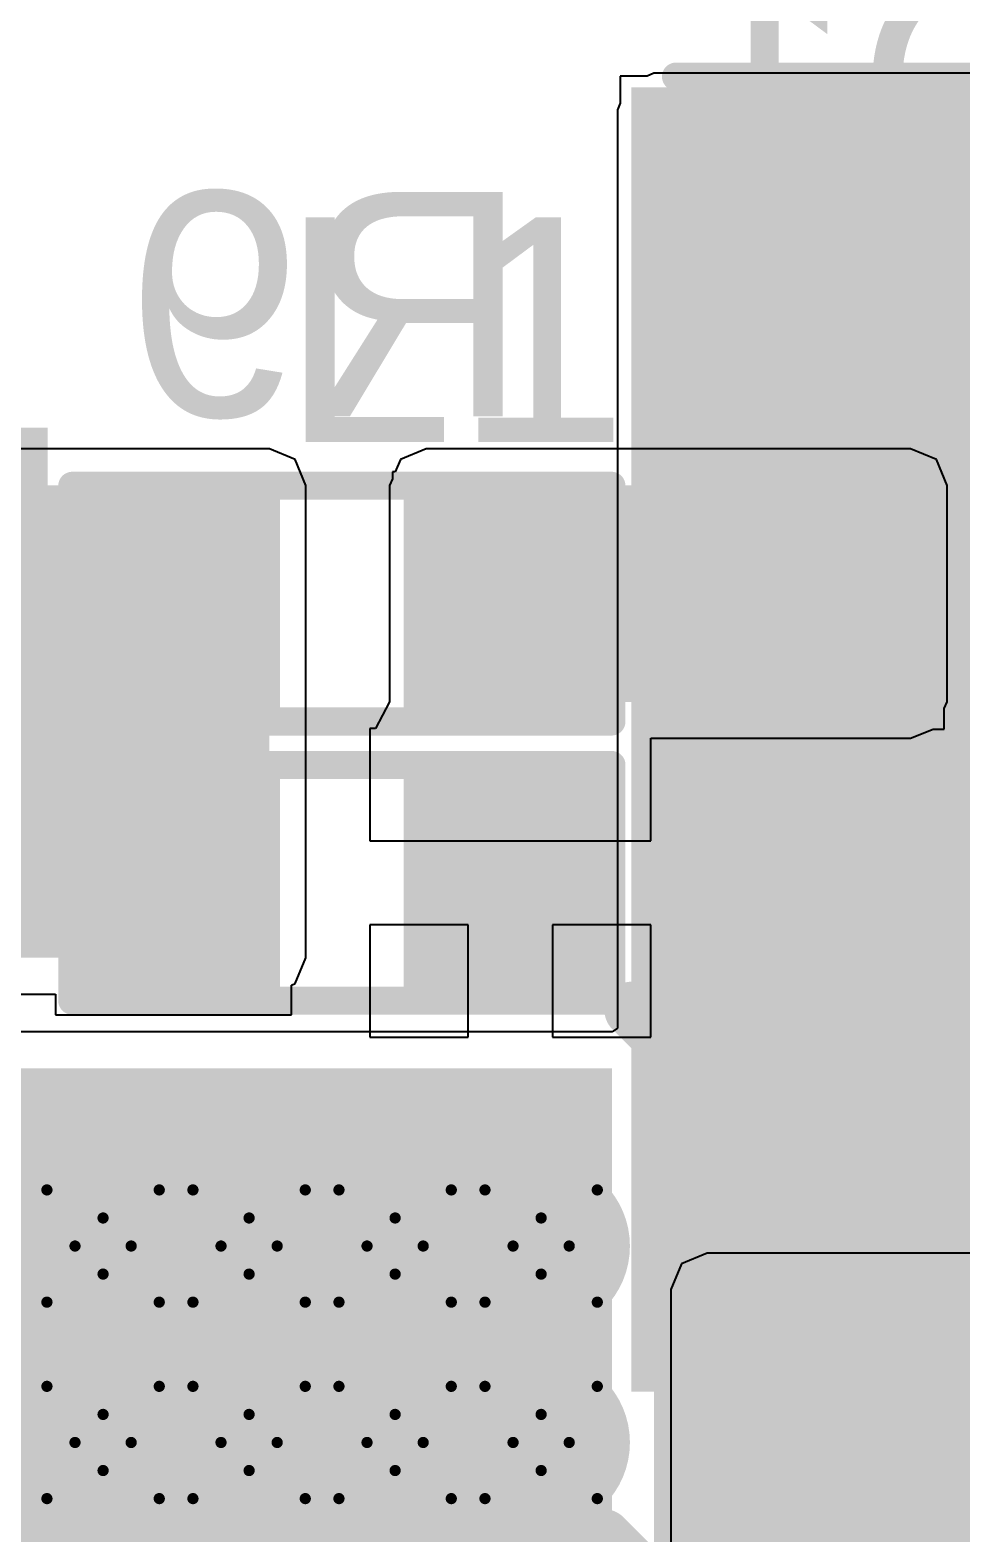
# Model space of a CAD drawing. Header units: millimetres. Extents: x -41 to 155, y -111 to 87.
# Drawn here: x -12.96 to -8.75, y -18.75 to -11.95 of the extents above; entities that cross this region are included whole.
import ezdxf

# ---------------------------------------------------------------- set-up
doc = ezdxf.new("R2010")
doc.units = ezdxf.units.MM
for name, color, linetype in [('BottomLayer', 5, 'Continuous'), ('BottomOverlay', 54, 'Continuous'), ('BottomPaste', 16, 'Continuous'), ('BottomSolder', 6, 'Continuous'), ('DrillDrawing', 1, 'Continuous'), ('Mechanical1', 6, 'Continuous'), ('Mechanical2', 216, 'Continuous'), ('TopLayer', 1, 'Continuous'), ('TopOverlay', 2, 'Continuous'), ('TopPaste', 8, 'Continuous'), ('TopSolder', 216, 'Continuous'), ('ViaHoleLayer', 16, 'Continuous')]:
    doc.layers.add(name, color=color, linetype=linetype)
doc.styles.add('Arial', font='', dxfattribs={"height": 0.2})
doc.styles.get('Arial').set_extended_font_data('Arial')

# ---------------------------------------------------------------- blocks, each defined once
blk = doc.blocks.new('MPIT6045_1R0N_LF_1')
at = {"layer": 'TopLayer'}
for points in [[(-3.1, 2.85), (-1.4, 2.85), (-1.4, -2.85), (-3.1, -2.85)], [(1.4, 2.85), (3.1, 2.85), (3.1, -2.85), (1.4, -2.85)]]:
    blk.add_hatch(color=1, dxfattribs=at).paths.add_polyline_path(points)
at = {"layer": 'TopPaste'}
for points in [[(-3.1, 2.85), (-1.4, 2.85), (-1.4, -2.85), (-3.1, -2.85)], [(1.4, 2.85), (3.1, 2.85), (3.1, -2.85), (1.4, -2.85)]]:
    blk.add_hatch(color=8, dxfattribs=at).paths.add_polyline_path(points)
at = {"layer": 'TopSolder'}
for points in [[(-3.2016, 2.9516), (-1.2984, 2.9516), (-1.2984, -2.9516), (-3.2016, -2.9516)], [(1.2984, 2.9516), (3.2016, 2.9516), (3.2016, -2.9516), (1.2984, -2.9516)]]:
    blk.add_hatch(color=216, dxfattribs=at).paths.add_polyline_path(points)
at = {"layer": 'TopOverlay', "const_width": 0.127}
for points in [[(0, 3), (-3, 3)], [(3, 3), (0, 3)], [(0, -3), (-3, -3)], [(3, -3), (0, -3)]]:
    blk.add_lwpolyline(points, dxfattribs=at)
at = {"layer": 'TopOverlay', "const_width": 0.0635}
for points in [[(-3.0317, 3, 1), (-2.9682, 3, 1)], [(-0.0318, 3, 1), (0.0318, 3, 1)], [(-0.0318, 3, 1), (0.0318, 3, 1)], [(2.9682, 3, 1), (3.0317, 3, 1)], [(-3.0317, -3, 1), (-2.9682, -3, 1)], [(-0.0318, -3, 1), (0.0318, -3, 1)], [(-0.0318, -3, 1), (0.0318, -3, 1)], [(2.9682, -3, 1), (3.0317, -3, 1)]]:
    blk.add_lwpolyline(points, format="xyb", close=True, dxfattribs=at)
blk = doc.blocks.new('R___0603_B_66')
at = {"layer": 'BottomLayer'}
for points in [[(-1.143, -0.4445), (-1.143, 0.4445), (-0.381, 0.4445), (-0.381, -0.4445)], [(0.381, -0.4445), (0.381, 0.4445), (1.143, 0.4445), (1.143, -0.4445)]]:
    blk.add_hatch(color=5, dxfattribs=at).paths.add_polyline_path(points)
at = {"layer": 'BottomPaste'}
for points in [[(-1.143, -0.4445), (-1.143, 0.4445), (-0.381, 0.4445), (-0.381, -0.4445)], [(0.381, -0.4445), (0.381, 0.4445), (1.143, 0.4445), (1.143, -0.4445)]]:
    blk.add_hatch(color=16, dxfattribs=at).paths.add_polyline_path(points)
at = {"layer": 'BottomSolder'}
for points in [[(-1.2446, -0.5461), (-1.2446, 0.5461), (-0.2794, 0.5461), (-0.2794, -0.5461)], [(0.2794, -0.5461), (0.2794, 0.5461), (1.2446, 0.5461), (1.2446, -0.5461)]]:
    blk.add_hatch(color=6, dxfattribs=at).paths.add_polyline_path(points)
at = {"layer": 'BottomOverlay', "const_width": 0.127}
for points in [[(-1.2192, 0.5334), (1.2192, 0.5334)], [(-1.2192, -0.5334), (-1.2192, 0.5334)], [(1.2192, -0.5334), (1.2192, 0.5334)], [(-1.2192, -0.5334), (1.2192, -0.5334)]]:
    blk.add_lwpolyline(points, dxfattribs=at)
at = {"layer": 'BottomOverlay', "const_width": 0.0635}
for points in [[(-1.25095, 0.5334, 1), (-1.18745, 0.5334, 1)], [(-1.25095, 0.5334, 1), (-1.18745, 0.5334, 1)], [(1.18745, 0.5334, 1), (1.25095, 0.5334, 1)], [(1.18745, 0.5334, 1), (1.25095, 0.5334, 1)], [(-1.25095, -0.5334, 1), (-1.18745, -0.5334, 1)], [(-1.25095, -0.5334, 1), (-1.18745, -0.5334, 1)], [(1.18745, -0.5334, 1), (1.25095, -0.5334, 1)], [(1.18745, -0.5334, 1), (1.25095, -0.5334, 1)]]:
    blk.add_lwpolyline(points, format="xyb", close=True, dxfattribs=at)
blk = doc.blocks.new('SOT_23_B_69')
at = {"layer": 'BottomLayer'}
for points in [[(-1.36, 1.46), (-0.54, 1.46), (-0.54, 0.54), (-1.36, 0.54)], [(0.54, 1.46), (1.36, 1.46), (1.36, 0.54), (0.54, 0.54)], [(-0.41, -0.54), (0.41, -0.54), (0.41, -1.46), (-0.41, -1.46)]]:
    blk.add_hatch(color=5, dxfattribs=at).paths.add_polyline_path(points)
at = {"layer": 'BottomPaste'}
for points in [[(-1.36, 1.46), (-0.54, 1.46), (-0.54, 0.54), (-1.36, 0.54)], [(0.54, 1.46), (1.36, 1.46), (1.36, 0.54), (0.54, 0.54)], [(-0.41, -0.54), (0.41, -0.54), (0.41, -1.46), (-0.41, -1.46)]]:
    blk.add_hatch(color=16, dxfattribs=at).paths.add_polyline_path(points)
at = {"layer": 'BottomSolder'}
for points in [[(-1.4616, 1.5616), (-0.4384, 1.5616), (-0.4384, 0.4384), (-1.4616, 0.4384)], [(0.4384, 1.5616), (1.4616, 1.5616), (1.4616, 0.4384), (0.4384, 0.4384)], [(-0.5116, -0.4384), (0.5116, -0.4384), (0.5116, -1.5616), (-0.5116, -1.5616)]]:
    blk.add_hatch(color=6, dxfattribs=at).paths.add_polyline_path(points)
at = {"layer": 'BottomOverlay', "const_width": 0.127}
for points in [[(-1.5494, 1.1684), (-1.6764, 1.2954)], [(-1.6764, 1.0414), (-1.6764, 1.2954)], [(-1.6764, 1.0414), (-1.5494, 1.1684)], [(0.3302, 0.7874), (-0.3302, 0.7874)], [(-1.5494, -0.8128), (-1.5494, 0.5842)], [(1.5494, -0.8128), (1.5494, 0.5842)], [(-0.5588, -0.8128), (-1.5494, -0.8128)], [(1.5494, -0.8128), (0.5588, -0.8128)]]:
    blk.add_lwpolyline(points, dxfattribs=at)
at = {"layer": 'BottomOverlay', "const_width": 0.0635}
for points in [[(-1.7082, 1.2954, 1), (-1.6446, 1.2954, 1)], [(-1.7082, 1.2954, 1), (-1.6446, 1.2954, 1)], [(-1.5812, 1.1684, 1), (-1.5176, 1.1684, 1)], [(-1.5812, 1.1684, 1), (-1.5176, 1.1684, 1)], [(-1.7082, 1.0414, 1), (-1.6446, 1.0414, 1)], [(-1.7082, 1.0414, 1), (-1.6446, 1.0414, 1)], [(-0.3619, 0.7874, 1), (-0.2984, 0.7874, 1)], [(0.2984, 0.7874, 1), (0.3619, 0.7874, 1)], [(-1.5812, 0.5842, 1), (-1.5176, 0.5842, 1)], [(1.5176, 0.5842, 1), (1.5812, 0.5842, 1)], [(-1.5812, -0.8128, 1), (-1.5176, -0.8128, 1)], [(-1.5812, -0.8128, 1), (-1.5176, -0.8128, 1)], [(-0.5905, -0.8128, 1), (-0.5271, -0.8128, 1)], [(0.5271, -0.8128, 1), (0.5905, -0.8128, 1)], [(1.5176, -0.8128, 1), (1.5812, -0.8128, 1)], [(1.5176, -0.8128, 1), (1.5812, -0.8128, 1)]]:
    blk.add_lwpolyline(points, format="xyb", close=True, dxfattribs=at)
blk = doc.blocks.new('R___0603_B_82')
at = {"layer": 'BottomLayer'}
for points in [[(-1.143, -0.4445), (-1.143, 0.4445), (-0.381, 0.4445), (-0.381, -0.4445)], [(0.381, -0.4445), (0.381, 0.4445), (1.143, 0.4445), (1.143, -0.4445)]]:
    blk.add_hatch(color=5, dxfattribs=at).paths.add_polyline_path(points)
at = {"layer": 'BottomPaste'}
for points in [[(-1.143, -0.4445), (-1.143, 0.4445), (-0.381, 0.4445), (-0.381, -0.4445)], [(0.381, -0.4445), (0.381, 0.4445), (1.143, 0.4445), (1.143, -0.4445)]]:
    blk.add_hatch(color=16, dxfattribs=at).paths.add_polyline_path(points)
at = {"layer": 'BottomSolder'}
for points in [[(-1.2446, -0.5461), (-1.2446, 0.5461), (-0.2794, 0.5461), (-0.2794, -0.5461)], [(0.2794, -0.5461), (0.2794, 0.5461), (1.2446, 0.5461), (1.2446, -0.5461)]]:
    blk.add_hatch(color=6, dxfattribs=at).paths.add_polyline_path(points)
at = {"layer": 'BottomOverlay', "const_width": 0.127}
for points in [[(1.2192, 0.5334), (-1.2192, 0.5334)], [(-1.2192, 0.5334), (-1.2192, -0.5334)], [(1.2192, 0.5334), (1.2192, -0.5334)], [(1.2192, -0.5334), (-1.2192, -0.5334)]]:
    blk.add_lwpolyline(points, dxfattribs=at)
at = {"layer": 'BottomOverlay', "const_width": 0.0635}
for points in [[(-1.25095, 0.5334, 1), (-1.18745, 0.5334, 1)], [(-1.25095, 0.5334, 1), (-1.18745, 0.5334, 1)], [(1.18745, 0.5334, 1), (1.25095, 0.5334, 1)], [(1.18745, 0.5334, 1), (1.25095, 0.5334, 1)], [(-1.25095, -0.5334, 1), (-1.18745, -0.5334, 1)], [(-1.25095, -0.5334, 1), (-1.18745, -0.5334, 1)], [(1.18745, -0.5334, 1), (1.25095, -0.5334, 1)], [(1.18745, -0.5334, 1), (1.25095, -0.5334, 1)]]:
    blk.add_lwpolyline(points, format="xyb", close=True, dxfattribs=at)
blk = doc.blocks.new('SOD323F_B_98')
at = {"layer": 'BottomLayer'}
for points in [[(-1.35, 0.3), (-0.75, 0.3), (-0.75, -0.3), (-1.35, -0.3)], [(0.75, 0.3), (1.35, 0.3), (1.35, -0.3), (0.75, -0.3)]]:
    blk.add_hatch(color=5, dxfattribs=at).paths.add_polyline_path(points)
at = {"layer": 'BottomOverlay'}
for points in [[(0.9884, 0.3802), (2.1082, 0.3802), (2.1082, 0.7866), (0.9884, 0.7866)], [(1.4224, -0.4572), (2.1082, -0.4572), (2.1082, 0.4064), (1.4224, 0.4064)], [(0.9884, -0.7882), (2.1082, -0.7882), (2.1082, -0.3818), (0.9884, -0.3818)]]:
    blk.add_hatch(color=54, dxfattribs=at).paths.add_polyline_path(points)
at = {"layer": 'BottomPaste'}
for points in [[(-1.35, 0.3), (-0.75, 0.3), (-0.75, -0.3), (-1.35, -0.3)], [(0.75, 0.3), (1.35, 0.3), (1.35, -0.3), (0.75, -0.3)]]:
    blk.add_hatch(color=16, dxfattribs=at).paths.add_polyline_path(points)
at = {"layer": 'BottomSolder'}
for points in [[(-1.4516, 0.4016), (-0.6484, 0.4016), (-0.6484, -0.4016), (-1.4516, -0.4016)], [(0.6484, 0.4016), (1.4516, 0.4016), (1.4516, -0.4016), (0.6484, -0.4016)]]:
    blk.add_hatch(color=6, dxfattribs=at).paths.add_polyline_path(points)
at = {"layer": 'BottomOverlay', "const_width": 0.127}
for points in [[(-0.9144, 0.7366), (0.9884, 0.7366)], [(-0.9144, 0.5334), (-0.9144, 0.7366)], [(-0.9144, -0.7366), (-0.9144, -0.5334)], [(-0.9144, -0.7366), (0.9884, -0.7366)]]:
    blk.add_lwpolyline(points, dxfattribs=at)
at = {"layer": 'BottomOverlay', "const_width": 0.0635}
for points in [[(-0.9461, 0.7366, 1), (-0.8827, 0.7366, 1)], [(-0.9461, 0.7366, 1), (-0.8827, 0.7366, 1)], [(0.9567, 0.7366, 1), (1.0202, 0.7366, 1)], [(-0.9461, 0.5334, 1), (-0.8827, 0.5334, 1)], [(-0.9461, -0.5334, 1), (-0.8827, -0.5334, 1)], [(-0.9461, -0.7366, 1), (-0.8827, -0.7366, 1)], [(-0.9461, -0.7366, 1), (-0.8827, -0.7366, 1)], [(0.9567, -0.7366, 1), (1.0202, -0.7366, 1)]]:
    blk.add_lwpolyline(points, format="xyb", close=True, dxfattribs=at)

msp = doc.modelspace()

# ---------------------------------------------------------------- hatches: boundary and pattern name
at = {"layer": 'BottomLayer'}
for points in [[(-14.236, -16.1517), (-11.8746, -16.1517), (-11.8746, -14.014), (-14.236, -14.014)], [(-11.1659, -14.9935), (-8.9747, -14.9935), (-8.9747, -14.014), (-11.1659, -14.014)], [(-9.8947, -22.1543), (-8.9985, -22.1543), (-8.9985, -17.653), (-9.8947, -17.653)], [(-9.8947, -18.6947), (-1.1938, -18.6947), (-1.1938, -17.653), (-9.8947, -17.653)]]:
    msp.add_hatch(color=5, dxfattribs=at).paths.add_polyline_path(points)
h = msp.add_hatch(color=5, dxfattribs=at)
edge = h.paths.add_edge_path()
edge.add_arc((-12.6269, -17.4561), 0.3, 0, 360)
h = msp.add_hatch(color=5, dxfattribs=at)
edge = h.paths.add_edge_path()
edge.add_arc((-11.9665, -17.4561), 0.3, 0, 360)
h = msp.add_hatch(color=5, dxfattribs=at)
edge = h.paths.add_edge_path()
edge.add_arc((-11.3061, -17.4561), 0.3, 0, 360)
h = msp.add_hatch(color=5, dxfattribs=at)
edge = h.paths.add_edge_path()
edge.add_arc((-10.6457, -17.4561), 0.3, 0, 360)
h = msp.add_hatch(color=5, dxfattribs=at)
edge = h.paths.add_edge_path()
edge.add_arc((-12.6269, -18.3451), 0.3, 0, 360)
h = msp.add_hatch(color=5, dxfattribs=at)
edge = h.paths.add_edge_path()
edge.add_arc((-11.9665, -18.3451), 0.3, 0, 360)
h = msp.add_hatch(color=5, dxfattribs=at)
edge = h.paths.add_edge_path()
edge.add_arc((-11.3061, -18.3451), 0.3, 0, 360)
h = msp.add_hatch(color=5, dxfattribs=at)
edge = h.paths.add_edge_path()
edge.add_arc((-10.6457, -18.3451), 0.3, 0, 360)
at = {"layer": 'BottomSolder'}
h = msp.add_hatch(color=6, dxfattribs=at)
edge = h.paths.add_edge_path()
edge.add_arc((-13.2873, -17.4561), 0.4016, 0, 360)
h = msp.add_hatch(color=6, dxfattribs=at)
edge = h.paths.add_edge_path()
edge.add_arc((-12.6269, -17.4561), 0.4016, 0, 360)
h = msp.add_hatch(color=6, dxfattribs=at)
edge = h.paths.add_edge_path()
edge.add_arc((-11.9665, -17.4561), 0.4016, 0, 360)
h = msp.add_hatch(color=6, dxfattribs=at)
edge = h.paths.add_edge_path()
edge.add_arc((-11.3061, -17.4561), 0.4016, 0, 360)
h = msp.add_hatch(color=6, dxfattribs=at)
edge = h.paths.add_edge_path()
edge.add_arc((-10.6457, -17.4561), 0.4016, 0, 360)
h = msp.add_hatch(color=6, dxfattribs=at)
edge = h.paths.add_edge_path()
edge.add_arc((-13.2873, -18.3451), 0.4016, 0, 360)
h = msp.add_hatch(color=6, dxfattribs=at)
edge = h.paths.add_edge_path()
edge.add_arc((-12.6269, -18.3451), 0.4016, 0, 360)
h = msp.add_hatch(color=6, dxfattribs=at)
edge = h.paths.add_edge_path()
edge.add_arc((-11.9665, -18.3451), 0.4016, 0, 360)
h = msp.add_hatch(color=6, dxfattribs=at)
edge = h.paths.add_edge_path()
edge.add_arc((-11.3061, -18.3451), 0.4016, 0, 360)
h = msp.add_hatch(color=6, dxfattribs=at)
edge = h.paths.add_edge_path()
edge.add_arc((-10.6457, -18.3451), 0.4016, 0, 360)
at = {"layer": 'TopLayer'}
for points in [[(-10.1358, -19.0757), (-8.4289, -19.0757), (-8.4289, -12.3138), (-10.1358, -12.3138)], [(-17.018, -20.1549), (-10.3251, -20.1549), (-10.3251, -16.6515), (-17.018, -16.6515)]]:
    msp.add_hatch(color=1, dxfattribs=at).paths.add_polyline_path(points)
h = msp.add_hatch(color=1, dxfattribs=at)
edge = h.paths.add_edge_path()
edge.add_arc((-12.6269, -17.4561), 0.3, 0, 360)
h = msp.add_hatch(color=1, dxfattribs=at)
edge = h.paths.add_edge_path()
edge.add_arc((-11.9665, -17.4561), 0.3, 0, 360)
h = msp.add_hatch(color=1, dxfattribs=at)
edge = h.paths.add_edge_path()
edge.add_arc((-11.3061, -17.4561), 0.3, 0, 360)
h = msp.add_hatch(color=1, dxfattribs=at)
edge = h.paths.add_edge_path()
edge.add_arc((-10.6457, -17.4561), 0.3, 0, 360)
h = msp.add_hatch(color=1, dxfattribs=at)
edge = h.paths.add_edge_path()
edge.add_arc((-12.6269, -18.3451), 0.3, 0, 360)
h = msp.add_hatch(color=1, dxfattribs=at)
edge = h.paths.add_edge_path()
edge.add_arc((-11.9665, -18.3451), 0.3, 0, 360)
h = msp.add_hatch(color=1, dxfattribs=at)
edge = h.paths.add_edge_path()
edge.add_arc((-11.3061, -18.3451), 0.3, 0, 360)
h = msp.add_hatch(color=1, dxfattribs=at)
edge = h.paths.add_edge_path()
edge.add_arc((-10.6457, -18.3451), 0.3, 0, 360)
at = {"layer": 'TopSolder'}
h = msp.add_hatch(color=216, dxfattribs=at)
edge = h.paths.add_edge_path()
edge.add_arc((-13.2873, -17.4561), 0.4016, 0, 360)
h = msp.add_hatch(color=216, dxfattribs=at)
edge = h.paths.add_edge_path()
edge.add_arc((-12.6269, -17.4561), 0.4016, 0, 360)
h = msp.add_hatch(color=216, dxfattribs=at)
edge = h.paths.add_edge_path()
edge.add_arc((-11.9665, -17.4561), 0.4016, 0, 360)
h = msp.add_hatch(color=216, dxfattribs=at)
edge = h.paths.add_edge_path()
edge.add_arc((-11.3061, -17.4561), 0.4016, 0, 360)
h = msp.add_hatch(color=216, dxfattribs=at)
edge = h.paths.add_edge_path()
edge.add_arc((-10.6457, -17.4561), 0.4016, 0, 360)
h = msp.add_hatch(color=216, dxfattribs=at)
edge = h.paths.add_edge_path()
edge.add_arc((-13.2873, -18.3451), 0.4016, 0, 360)
h = msp.add_hatch(color=216, dxfattribs=at)
edge = h.paths.add_edge_path()
edge.add_arc((-12.6269, -18.3451), 0.4016, 0, 360)
h = msp.add_hatch(color=216, dxfattribs=at)
edge = h.paths.add_edge_path()
edge.add_arc((-11.9665, -18.3451), 0.4016, 0, 360)
h = msp.add_hatch(color=216, dxfattribs=at)
edge = h.paths.add_edge_path()
edge.add_arc((-11.3061, -18.3451), 0.4016, 0, 360)
h = msp.add_hatch(color=216, dxfattribs=at)
edge = h.paths.add_edge_path()
edge.add_arc((-10.6457, -18.3451), 0.4016, 0, 360)
at = {"layer": 'ViaHoleLayer'}
h = msp.add_hatch(color=16, dxfattribs=at)
edge = h.paths.add_edge_path()
edge.add_arc((-12.6269, -17.4561), 0.15, 0, 360)
h = msp.add_hatch(color=16, dxfattribs=at)
edge = h.paths.add_edge_path()
edge.add_arc((-11.9665, -17.4561), 0.15, 0, 360)
h = msp.add_hatch(color=16, dxfattribs=at)
edge = h.paths.add_edge_path()
edge.add_arc((-11.3061, -17.4561), 0.15, 0, 360)
h = msp.add_hatch(color=16, dxfattribs=at)
edge = h.paths.add_edge_path()
edge.add_arc((-10.6457, -17.4561), 0.15, 0, 360)
h = msp.add_hatch(color=16, dxfattribs=at)
edge = h.paths.add_edge_path()
edge.add_arc((-12.6269, -18.3451), 0.15, 0, 360)
h = msp.add_hatch(color=16, dxfattribs=at)
edge = h.paths.add_edge_path()
edge.add_arc((-11.9665, -18.3451), 0.15, 0, 360)
h = msp.add_hatch(color=16, dxfattribs=at)
edge = h.paths.add_edge_path()
edge.add_arc((-11.3061, -18.3451), 0.15, 0, 360)
h = msp.add_hatch(color=16, dxfattribs=at)
edge = h.paths.add_edge_path()
edge.add_arc((-10.6457, -18.3451), 0.15, 0, 360)

# ---------------------------------------------------------------- linework, layer by layer
at = {"layer": 'BottomLayer'}
for p, q in [((-11.8746, -13.849), (-13.5217, -13.849)), ((-11.7579, -13.8973), (-11.8746, -13.849)), ((-11.1659, -13.849), (-11.2825, -13.8973)), ((-8.9747, -13.849), (-11.1659, -13.849)), ((-8.858, -13.8973), (-8.9747, -13.849)), ((-11.7096, -14.014), (-11.7579, -13.8973)), ((-11.2825, -13.8973), (-11.3052, -13.9521)), ((-8.8097, -14.014), (-8.858, -13.8973)), ((-11.3183, -13.9837), (-11.3308, -14.014)), ((-11.3052, -13.9521), (-11.3183, -13.9521)), ((-11.3183, -13.9521), (-11.3183, -13.9837)), ((-11.7096, -16.1517), (-11.7096, -14.014)), ((-11.3308, -14.014), (-11.3308, -14.9935)), ((-8.8097, -14.9935), (-8.8097, -14.014)), ((-11.3308, -14.9935), (-11.3941, -15.1139)), ((-8.8223, -15.0238), (-8.8097, -14.9935)), ((-8.8223, -15.1164), (-8.8223, -15.0238)), ((-11.3941, -15.1139), (-11.4199, -15.1139)), ((-11.4199, -15.1139), (-11.4199, -15.6219)), ((-10.1499, -15.6219), (-10.1499, -15.1584)), ((-10.1499, -15.1584), (-8.9747, -15.1584)), ((-8.9747, -15.1584), (-8.8731, -15.1164)), ((-8.8731, -15.1164), (-8.8223, -15.1164)), ((-11.4199, -15.6219), (-10.7849, -15.6219)), ((-10.7849, -15.6219), (-10.1499, -15.6219)), ((-10.9754, -16.0029), (-11.4199, -16.0029)), ((-11.4199, -16.0029), (-11.4199, -16.5109)), ((-10.9754, -16.5109), (-10.9754, -16.0029)), ((-10.1499, -16.0029), (-10.5944, -16.0029)), ((-10.5944, -16.0029), (-10.5944, -16.5109)), ((-10.1499, -16.5109), (-10.1499, -16.0029)), ((-11.7579, -16.2683), (-11.7096, -16.1517)), ((-14.236, -16.3166), (-12.8423, -16.3166)), ((-12.8423, -16.3166), (-12.8423, -16.4093)), ((-11.7755, -16.2756), (-11.7579, -16.2683)), ((-11.7755, -16.4093), (-11.7755, -16.2756)), ((-12.8423, -16.4093), (-11.7755, -16.4093)), ((-11.4199, -16.5109), (-10.9754, -16.5109)), ((-10.5944, -16.5109), (-10.1499, -16.5109)), ((-10.0113, -17.5364), (-10.0596, -17.653)), ((-9.8947, -17.488), (-10.0113, -17.5364)), ((-3.7393, -17.488), (-9.8947, -17.488)), ((-10.0596, -17.653), (-10.0596, -18.6947)), ((-10.0596, -18.6947), (-10.0596, -19.6519))]:
    msp.add_line(p, q, dxfattribs=at)
at = {"layer": 'BottomOverlay', "const_width": 0.254}
msp.add_lwpolyline([(-10.2329, -16.3863), (-9.8331, -16.7861)], dxfattribs=at)
at = {"layer": 'BottomOverlay', "const_width": 0.127}
for points in [[(-10.2964, -16.3863, 1), (-10.1694, -16.3863, 1)], [(-9.8966, -16.7861, 1), (-9.7696, -16.7861, 1)]]:
    msp.add_lwpolyline(points, format="xyb", close=True, dxfattribs=at)
at = {"layer": 'DrillDrawing', "const_width": 0.0508}
for points in [[(-12.8809, -17.2021), (-12.6269, -17.3291)], [(-12.8809, -17.2021), (-12.7539, -17.4561)], [(-12.6269, -17.3291), (-12.3729, -17.2021)], [(-12.4999, -17.4561), (-12.3729, -17.2021)], [(-12.2205, -17.2021), (-11.9665, -17.3291)], [(-12.2205, -17.2021), (-12.0935, -17.4561)], [(-11.9665, -17.3291), (-11.7125, -17.2021)], [(-11.8395, -17.4561), (-11.7125, -17.2021)], [(-11.5601, -17.2021), (-11.3061, -17.3291)], [(-11.5601, -17.2021), (-11.4331, -17.4561)], [(-11.3061, -17.3291), (-11.0521, -17.2021)], [(-11.1791, -17.4561), (-11.0521, -17.2021)], [(-10.8997, -17.2021), (-10.6457, -17.3291)], [(-10.8997, -17.2021), (-10.7727, -17.4561)], [(-10.6457, -17.3291), (-10.3917, -17.2021)], [(-10.5187, -17.4561), (-10.3917, -17.2021)], [(-12.8809, -17.7101), (-12.7539, -17.4561)], [(-12.4999, -17.4561), (-12.3729, -17.7101)], [(-12.2205, -17.7101), (-12.0935, -17.4561)], [(-11.8395, -17.4561), (-11.7125, -17.7101)], [(-11.5601, -17.7101), (-11.4331, -17.4561)], [(-11.1791, -17.4561), (-11.0521, -17.7101)], [(-10.8997, -17.7101), (-10.7727, -17.4561)], [(-10.5187, -17.4561), (-10.3917, -17.7101)], [(-12.8809, -17.7101), (-12.6269, -17.5831)], [(-12.6269, -17.5831), (-12.3729, -17.7101)], [(-12.2205, -17.7101), (-11.9665, -17.5831)], [(-11.9665, -17.5831), (-11.7125, -17.7101)], [(-11.5601, -17.7101), (-11.3061, -17.5831)], [(-11.3061, -17.5831), (-11.0521, -17.7101)], [(-10.8997, -17.7101), (-10.6457, -17.5831)], [(-10.6457, -17.5831), (-10.3917, -17.7101)], [(-12.8809, -18.0911), (-12.6269, -18.2181)], [(-12.8809, -18.0911), (-12.7539, -18.3451)], [(-12.6269, -18.2181), (-12.3729, -18.0911)], [(-12.4999, -18.3451), (-12.3729, -18.0911)], [(-12.2205, -18.0911), (-11.9665, -18.2181)], [(-12.2205, -18.0911), (-12.0935, -18.3451)], [(-11.9665, -18.2181), (-11.7125, -18.0911)], [(-11.8395, -18.3451), (-11.7125, -18.0911)], [(-11.5601, -18.0911), (-11.3061, -18.2181)], [(-11.5601, -18.0911), (-11.4331, -18.3451)], [(-11.3061, -18.2181), (-11.0521, -18.0911)], [(-11.1791, -18.3451), (-11.0521, -18.0911)], [(-10.8997, -18.0911), (-10.6457, -18.2181)], [(-10.8997, -18.0911), (-10.7727, -18.3451)], [(-10.6457, -18.2181), (-10.3917, -18.0911)], [(-10.5187, -18.3451), (-10.3917, -18.0911)], [(-12.8809, -18.5991), (-12.7539, -18.3451)], [(-12.4999, -18.3451), (-12.3729, -18.5991)], [(-12.2205, -18.5991), (-12.0935, -18.3451)], [(-11.8395, -18.3451), (-11.7125, -18.5991)], [(-11.5601, -18.5991), (-11.4331, -18.3451)], [(-11.1791, -18.3451), (-11.0521, -18.5991)], [(-10.8997, -18.5991), (-10.7727, -18.3451)], [(-10.5187, -18.3451), (-10.3917, -18.5991)], [(-12.8809, -18.5991), (-12.6269, -18.4721)], [(-12.6269, -18.4721), (-12.3729, -18.5991)], [(-12.2205, -18.5991), (-11.9665, -18.4721)], [(-11.9665, -18.4721), (-11.7125, -18.5991)], [(-11.5601, -18.5991), (-11.3061, -18.4721)], [(-11.3061, -18.4721), (-11.0521, -18.5991)], [(-10.8997, -18.5991), (-10.6457, -18.4721)], [(-10.6457, -18.4721), (-10.3917, -18.5991)]]:
    msp.add_lwpolyline(points, dxfattribs=at)
at = {"layer": 'DrillDrawing', "const_width": 0.0254}
for points in [[(-12.8936, -17.2021, 1), (-12.8682, -17.2021, 1)], [(-12.8936, -17.2021, 1), (-12.8682, -17.2021, 1)], [(-12.3856, -17.2021, 1), (-12.3602, -17.2021, 1)], [(-12.3856, -17.2021, 1), (-12.3602, -17.2021, 1)], [(-12.2332, -17.2021, 1), (-12.2078, -17.2021, 1)], [(-12.2332, -17.2021, 1), (-12.2078, -17.2021, 1)], [(-11.7252, -17.2021, 1), (-11.6998, -17.2021, 1)], [(-11.7252, -17.2021, 1), (-11.6998, -17.2021, 1)], [(-11.5728, -17.2021, 1), (-11.5474, -17.2021, 1)], [(-11.5728, -17.2021, 1), (-11.5474, -17.2021, 1)], [(-11.0648, -17.2021, 1), (-11.0394, -17.2021, 1)], [(-11.0648, -17.2021, 1), (-11.0394, -17.2021, 1)], [(-10.9124, -17.2021, 1), (-10.887, -17.2021, 1)], [(-10.9124, -17.2021, 1), (-10.887, -17.2021, 1)], [(-10.4044, -17.2021, 1), (-10.379, -17.2021, 1)], [(-10.4044, -17.2021, 1), (-10.379, -17.2021, 1)], [(-12.6396, -17.3291, 1), (-12.6142, -17.3291, 1)], [(-12.6396, -17.3291, 1), (-12.6142, -17.3291, 1)], [(-11.9792, -17.3291, 1), (-11.9538, -17.3291, 1)], [(-11.9792, -17.3291, 1), (-11.9538, -17.3291, 1)], [(-11.3188, -17.3291, 1), (-11.2934, -17.3291, 1)], [(-11.3188, -17.3291, 1), (-11.2934, -17.3291, 1)], [(-10.6584, -17.3291, 1), (-10.633, -17.3291, 1)], [(-10.6584, -17.3291, 1), (-10.633, -17.3291, 1)], [(-12.7666, -17.4561, 1), (-12.7412, -17.4561, 1)], [(-12.7666, -17.4561, 1), (-12.7412, -17.4561, 1)], [(-12.5126, -17.4561, 1), (-12.4872, -17.4561, 1)], [(-12.5126, -17.4561, 1), (-12.4872, -17.4561, 1)], [(-12.1062, -17.4561, 1), (-12.0808, -17.4561, 1)], [(-12.1062, -17.4561, 1), (-12.0808, -17.4561, 1)], [(-11.8522, -17.4561, 1), (-11.8268, -17.4561, 1)], [(-11.8522, -17.4561, 1), (-11.8268, -17.4561, 1)], [(-11.4458, -17.4561, 1), (-11.4204, -17.4561, 1)], [(-11.4458, -17.4561, 1), (-11.4204, -17.4561, 1)], [(-11.1918, -17.4561, 1), (-11.1664, -17.4561, 1)], [(-11.1918, -17.4561, 1), (-11.1664, -17.4561, 1)], [(-10.7854, -17.4561, 1), (-10.76, -17.4561, 1)], [(-10.7854, -17.4561, 1), (-10.76, -17.4561, 1)], [(-10.5314, -17.4561, 1), (-10.506, -17.4561, 1)], [(-10.5314, -17.4561, 1), (-10.506, -17.4561, 1)], [(-12.6396, -17.5831, 1), (-12.6142, -17.5831, 1)], [(-12.6396, -17.5831, 1), (-12.6142, -17.5831, 1)], [(-11.9792, -17.5831, 1), (-11.9538, -17.5831, 1)], [(-11.9792, -17.5831, 1), (-11.9538, -17.5831, 1)], [(-11.3188, -17.5831, 1), (-11.2934, -17.5831, 1)], [(-11.3188, -17.5831, 1), (-11.2934, -17.5831, 1)], [(-10.6584, -17.5831, 1), (-10.633, -17.5831, 1)], [(-10.6584, -17.5831, 1), (-10.633, -17.5831, 1)], [(-12.8936, -17.7101, 1), (-12.8682, -17.7101, 1)], [(-12.8936, -17.7101, 1), (-12.8682, -17.7101, 1)], [(-12.3856, -17.7101, 1), (-12.3602, -17.7101, 1)], [(-12.3856, -17.7101, 1), (-12.3602, -17.7101, 1)], [(-12.2332, -17.7101, 1), (-12.2078, -17.7101, 1)], [(-12.2332, -17.7101, 1), (-12.2078, -17.7101, 1)], [(-11.7252, -17.7101, 1), (-11.6998, -17.7101, 1)], [(-11.7252, -17.7101, 1), (-11.6998, -17.7101, 1)], [(-11.5728, -17.7101, 1), (-11.5474, -17.7101, 1)], [(-11.5728, -17.7101, 1), (-11.5474, -17.7101, 1)], [(-11.0648, -17.7101, 1), (-11.0394, -17.7101, 1)], [(-11.0648, -17.7101, 1), (-11.0394, -17.7101, 1)], [(-10.9124, -17.7101, 1), (-10.887, -17.7101, 1)], [(-10.9124, -17.7101, 1), (-10.887, -17.7101, 1)], [(-10.4044, -17.7101, 1), (-10.379, -17.7101, 1)], [(-10.4044, -17.7101, 1), (-10.379, -17.7101, 1)], [(-12.8936, -18.0911, 1), (-12.8682, -18.0911, 1)], [(-12.8936, -18.0911, 1), (-12.8682, -18.0911, 1)], [(-12.3856, -18.0911, 1), (-12.3602, -18.0911, 1)], [(-12.3856, -18.0911, 1), (-12.3602, -18.0911, 1)], [(-12.2332, -18.0911, 1), (-12.2078, -18.0911, 1)], [(-12.2332, -18.0911, 1), (-12.2078, -18.0911, 1)], [(-11.7252, -18.0911, 1), (-11.6998, -18.0911, 1)], [(-11.7252, -18.0911, 1), (-11.6998, -18.0911, 1)], [(-11.5728, -18.0911, 1), (-11.5474, -18.0911, 1)], [(-11.5728, -18.0911, 1), (-11.5474, -18.0911, 1)], [(-11.0648, -18.0911, 1), (-11.0394, -18.0911, 1)], [(-11.0648, -18.0911, 1), (-11.0394, -18.0911, 1)], [(-10.9124, -18.0911, 1), (-10.887, -18.0911, 1)], [(-10.9124, -18.0911, 1), (-10.887, -18.0911, 1)], [(-10.4044, -18.0911, 1), (-10.379, -18.0911, 1)], [(-10.4044, -18.0911, 1), (-10.379, -18.0911, 1)], [(-12.6396, -18.2181, 1), (-12.6142, -18.2181, 1)], [(-12.6396, -18.2181, 1), (-12.6142, -18.2181, 1)], [(-11.9792, -18.2181, 1), (-11.9538, -18.2181, 1)], [(-11.9792, -18.2181, 1), (-11.9538, -18.2181, 1)], [(-11.3188, -18.2181, 1), (-11.2934, -18.2181, 1)], [(-11.3188, -18.2181, 1), (-11.2934, -18.2181, 1)], [(-10.6584, -18.2181, 1), (-10.633, -18.2181, 1)], [(-10.6584, -18.2181, 1), (-10.633, -18.2181, 1)], [(-12.7666, -18.3451, 1), (-12.7412, -18.3451, 1)], [(-12.7666, -18.3451, 1), (-12.7412, -18.3451, 1)], [(-12.5126, -18.3451, 1), (-12.4872, -18.3451, 1)], [(-12.5126, -18.3451, 1), (-12.4872, -18.3451, 1)], [(-12.1062, -18.3451, 1), (-12.0808, -18.3451, 1)], [(-12.1062, -18.3451, 1), (-12.0808, -18.3451, 1)], [(-11.8522, -18.3451, 1), (-11.8268, -18.3451, 1)], [(-11.8522, -18.3451, 1), (-11.8268, -18.3451, 1)], [(-11.4458, -18.3451, 1), (-11.4204, -18.3451, 1)], [(-11.4458, -18.3451, 1), (-11.4204, -18.3451, 1)], [(-11.1918, -18.3451, 1), (-11.1664, -18.3451, 1)], [(-11.1918, -18.3451, 1), (-11.1664, -18.3451, 1)], [(-10.7854, -18.3451, 1), (-10.76, -18.3451, 1)], [(-10.7854, -18.3451, 1), (-10.76, -18.3451, 1)], [(-10.5314, -18.3451, 1), (-10.506, -18.3451, 1)], [(-10.5314, -18.3451, 1), (-10.506, -18.3451, 1)], [(-12.6396, -18.4721, 1), (-12.6142, -18.4721, 1)], [(-12.6396, -18.4721, 1), (-12.6142, -18.4721, 1)], [(-11.9792, -18.4721, 1), (-11.9538, -18.4721, 1)], [(-11.9792, -18.4721, 1), (-11.9538, -18.4721, 1)], [(-11.3188, -18.4721, 1), (-11.2934, -18.4721, 1)], [(-11.3188, -18.4721, 1), (-11.2934, -18.4721, 1)], [(-10.6584, -18.4721, 1), (-10.633, -18.4721, 1)], [(-10.6584, -18.4721, 1), (-10.633, -18.4721, 1)], [(-12.8936, -18.5991, 1), (-12.8682, -18.5991, 1)], [(-12.8936, -18.5991, 1), (-12.8682, -18.5991, 1)], [(-12.3856, -18.5991, 1), (-12.3602, -18.5991, 1)], [(-12.3856, -18.5991, 1), (-12.3602, -18.5991, 1)], [(-12.2332, -18.5991, 1), (-12.2078, -18.5991, 1)], [(-12.2332, -18.5991, 1), (-12.2078, -18.5991, 1)], [(-11.7252, -18.5991, 1), (-11.6998, -18.5991, 1)], [(-11.7252, -18.5991, 1), (-11.6998, -18.5991, 1)], [(-11.5728, -18.5991, 1), (-11.5474, -18.5991, 1)], [(-11.5728, -18.5991, 1), (-11.5474, -18.5991, 1)], [(-11.0648, -18.5991, 1), (-11.0394, -18.5991, 1)], [(-11.0648, -18.5991, 1), (-11.0394, -18.5991, 1)], [(-10.9124, -18.5991, 1), (-10.887, -18.5991, 1)], [(-10.9124, -18.5991, 1), (-10.887, -18.5991, 1)], [(-10.4044, -18.5991, 1), (-10.379, -18.5991, 1)], [(-10.4044, -18.5991, 1), (-10.379, -18.5991, 1)]]:
    msp.add_lwpolyline(points, format="xyb", close=True, dxfattribs=at)
at = {"layer": 'Mechanical1', "const_width": 0.254}
msp.add_lwpolyline([(-26.7326, 19.8284, -3.064051), (-27.0164, -19.4272)], format="xyb", dxfattribs=at)
at = {"layer": 'Mechanical2', "const_width": 0.254}
msp.add_lwpolyline([(-27.7733, 19.435, -3.216016), (-28.067, -19.0083)], format="xyb", dxfattribs=at)
at = {"layer": 'TopLayer'}
for p, q in [((-10.1661, -12.1614), (-10.2882, -12.1614)), ((-10.2882, -12.1614), (-10.2882, -12.2835)), ((-10.1358, -12.1488), (-10.1661, -12.1614)), ((-8.4289, -12.1488), (-10.1358, -12.1488)), ((-10.2882, -12.2835), (-10.3008, -12.3138)), ((-10.3008, -12.3138), (-10.3008, -16.4703)), ((-10.3251, -16.4865), (-17.018, -16.4865)), ((-10.3008, -16.4703), (-10.3251, -16.4865))]:
    msp.add_line(p, q, dxfattribs=at)
at = {"layer": 'TopOverlay', "const_width": 0.254}
msp.add_lwpolyline([(-10.3634, -18.7732), (-9.9636, -19.173)], dxfattribs=at)
at = {"layer": 'TopOverlay', "const_width": 0.127}
msp.add_lwpolyline([(-10.4269, -18.7732, 1), (-10.2999, -18.7732, 1)], format="xyb", close=True, dxfattribs=at)

# ---------------------------------------------------------------- block references
for name, p, rotation in [('MPIT6045_1R0N_LF_1', (-7.0358, -15.1638), 180), ('SOT_23_B_69', (-8.4347, -14.554), 270), ('R___0603_B_82', (-11.5469, -15.8124), 180)]:
    msp.add_blockref(name, p, dxfattribs=dict(rotation=rotation))
for name, p in [('SOD323F_B_98', (-14.9861, -14.5388)), ('R___0603_B_66', (-11.5469, -14.549))]:
    msp.add_blockref(name, p)

# ---------------------------------------------------------------- texts
at = {"layer": 'BottomOverlay', "style": 'Arial', "text_generation_flag": 2}
for s, p in [('Q1', (-8.1113, -12.6998)), ('R9', (-10.704, -13.7014)), ('R54', (-7.0278, -17.5512))]:
    msp.add_text(s, height=1.016, dxfattribs=at).set_placement(p)
at = {"layer": 'TopOverlay', "style": 'Arial'}
msp.add_text('L1', height=1.016, dxfattribs=at).set_placement((-11.8277, -13.8174))
msp.add_text('U3', height=1.016, rotation=90, dxfattribs=at).set_placement((-10.4142, -18.6073))

doc.saveas('drawing.dxf')
